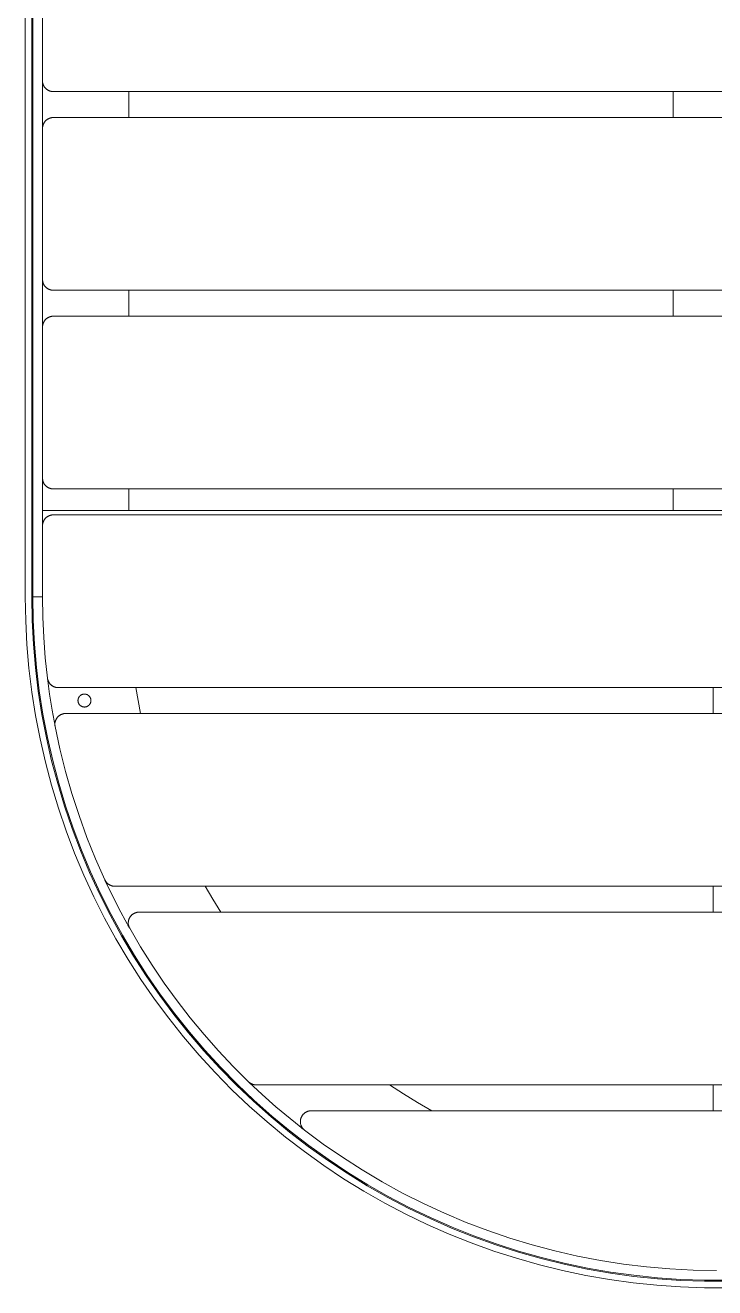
# Model space of a CAD drawing. Header units: inches. Extents: x -4 to 181, y -4 to 117.
# Drawn here: x 82.36 to 94.93, y 11.09 to 34.11 of the extents above; entities that cross this region are included whole.
import ezdxf

# ---------------------------------------------------------------- set-up
doc = ezdxf.new("R2010")
doc.units = ezdxf.units.IN
doc.layers.add('ZANO_R', color=7, linetype='Continuous', lineweight=0)

msp = doc.modelspace()

# ---------------------------------------------------------------- linework, layer by layer
at = {"layer": 'ZANO_R'}
for p, q in [((82.49859, 48.88848), (82.49859, 23.69148)), ((82.36079, 36.28998), (82.36079, 23.69148)), ((82.4789, 23.69148), (82.4789, 36.28998)), ((82.67576, 35.85691), (82.67576, 33.10099)), ((82.67576, 33.10099), (82.67587, 33.09427)), ((82.67576, 33.09662), (82.67576, 32.23921)), ((82.67587, 33.09427), (82.67621, 33.08755)), ((82.67621, 33.08755), (82.67679, 33.08086)), ((82.67679, 33.08086), (82.67759, 33.07418)), ((82.67759, 33.07418), (82.67862, 33.06754)), ((82.67862, 33.06754), (82.67987, 33.06094)), ((82.67987, 33.06094), (82.68135, 33.05438)), ((82.68135, 33.05438), (82.68305, 33.04788)), ((82.68305, 33.04788), (82.68498, 33.04144)), ((82.68498, 33.04144), (82.68712, 33.03507)), ((82.68712, 33.03507), (82.68948, 33.02877)), ((82.68948, 33.02877), (82.69205, 33.02256)), ((82.69205, 33.02256), (82.69484, 33.01644)), ((82.69484, 33.01644), (82.69783, 33.01042)), ((82.69783, 33.01042), (82.70102, 33.00451)), ((82.70102, 33.00451), (82.70441, 32.99871)), ((82.70441, 32.99871), (82.708, 32.99302)), ((82.708, 32.99302), (82.71178, 32.98747)), ((82.71178, 32.98747), (82.71575, 32.98204)), ((82.71575, 32.98204), (82.71991, 32.97676)), ((82.71991, 32.97676), (82.72424, 32.97162)), ((82.72424, 32.97162), (82.72874, 32.96663)), ((82.72874, 32.96663), (82.73341, 32.96179)), ((82.73341, 32.96179), (82.73825, 32.95712)), ((82.73825, 32.95712), (82.74324, 32.95262)), ((82.74324, 32.95262), (82.74838, 32.94829)), ((82.74838, 32.94829), (82.75366, 32.94413)), ((82.75366, 32.94413), (82.75909, 32.94017)), ((82.75909, 32.94017), (82.76464, 32.93638)), ((82.76464, 32.93638), (82.77033, 32.93279)), ((82.77033, 32.93279), (82.77613, 32.9294)), ((82.77613, 32.9294), (82.78204, 32.92621)), ((82.78204, 32.92621), (82.78806, 32.92322)), ((82.78806, 32.92322), (82.79418, 32.92043)), ((82.79418, 32.92043), (82.80039, 32.91786)), ((82.80039, 32.91786), (82.80669, 32.9155)), ((82.80669, 32.9155), (82.81306, 32.91336)), ((82.81306, 32.91336), (82.8195, 32.91144)), ((82.8195, 32.91144), (82.826, 32.90973)), ((82.826, 32.90973), (82.83256, 32.90825)), ((82.83256, 32.90825), (82.83916, 32.907)), ((82.83916, 32.907), (82.8458, 32.90597)), ((82.8458, 32.90597), (82.85248, 32.90517)), ((82.85248, 32.90517), (82.85917, 32.90459)), ((82.85917, 32.90459), (82.86589, 32.90425)), ((82.86589, 32.90425), (82.87261, 32.90414)), ((82.87261, 32.90414), (107.04598, 32.90414)), ((84.25057, 32.43169), (84.25057, 32.90414)), ((94.17189, 32.90414), (94.17189, 32.43169)), ((82.67576, 32.23484), (82.67587, 32.24156)), ((82.67576, 32.23484), (82.67576, 29.47892)), ((82.67587, 32.24156), (82.67621, 32.24827)), ((82.67621, 32.24827), (82.67679, 32.25497)), ((82.67679, 32.25497), (82.67759, 32.26164)), ((82.67759, 32.26164), (82.67862, 32.26829)), ((82.67862, 32.26829), (82.67987, 32.27489)), ((82.67987, 32.27489), (82.68135, 32.28145)), ((82.68135, 32.28145), (82.68305, 32.28795)), ((82.68305, 32.28795), (82.68498, 32.29439)), ((82.68498, 32.29439), (82.68712, 32.30076)), ((82.68712, 32.30076), (82.68948, 32.30706)), ((82.68948, 32.30706), (82.69205, 32.31327)), ((82.69205, 32.31327), (82.69484, 32.31938)), ((82.69484, 32.31938), (82.69783, 32.3254)), ((82.69783, 32.3254), (82.70102, 32.33132)), ((82.70102, 32.33132), (82.70441, 32.33712)), ((82.70441, 32.33712), (82.708, 32.3428)), ((82.708, 32.3428), (82.71178, 32.34836)), ((82.71178, 32.34836), (82.71575, 32.35379)), ((82.71575, 32.35379), (82.71991, 32.35907)), ((82.71991, 32.35907), (82.72424, 32.36421)), ((82.72424, 32.36421), (82.72874, 32.3692)), ((82.72874, 32.3692), (82.73341, 32.37404)), ((82.73341, 32.37404), (82.73825, 32.37871)), ((82.73825, 32.37871), (82.74324, 32.38321)), ((82.74324, 32.38321), (82.74838, 32.38754)), ((82.74838, 32.38754), (82.75366, 32.39169)), ((82.75366, 32.39169), (82.75909, 32.39566)), ((82.75909, 32.39566), (82.76464, 32.39944)), ((82.76464, 32.39944), (82.77033, 32.40303)), ((82.77033, 32.40303), (82.77613, 32.40643)), ((82.77613, 32.40643), (82.78204, 32.40962)), ((82.78204, 32.40962), (82.78806, 32.41261)), ((82.78806, 32.41261), (82.79418, 32.41539)), ((82.79418, 32.41539), (82.80039, 32.41797)), ((82.80039, 32.41797), (82.80669, 32.42033)), ((82.80669, 32.42033), (82.81306, 32.42247)), ((82.81306, 32.42247), (82.8195, 32.42439)), ((82.8195, 32.42439), (82.826, 32.42609)), ((82.826, 32.42609), (82.83256, 32.42757)), ((82.83256, 32.42757), (82.83916, 32.42883)), ((82.83916, 32.42883), (82.8458, 32.42986)), ((82.8458, 32.42986), (82.85248, 32.43066)), ((82.85248, 32.43066), (82.85917, 32.43123)), ((82.85917, 32.43123), (82.86589, 32.43158)), ((82.86589, 32.43158), (82.87261, 32.43169)), ((107.04598, 32.43169), (82.87261, 32.43169)), ((82.67576, 29.47892), (82.67587, 29.4722)), ((82.67576, 29.47455), (82.67576, 28.61714)), ((82.67587, 29.4722), (82.67621, 29.46548)), ((82.67621, 29.46548), (82.67679, 29.45879)), ((82.67679, 29.45879), (82.67759, 29.45211)), ((82.67759, 29.45211), (82.67862, 29.44547)), ((82.67862, 29.44547), (82.67987, 29.43887)), ((82.67987, 29.43887), (82.68135, 29.43231)), ((82.68135, 29.43231), (82.68305, 29.42581)), ((82.68305, 29.42581), (82.68498, 29.41937)), ((82.68498, 29.41937), (82.68712, 29.413)), ((82.68712, 29.413), (82.68948, 29.4067)), ((82.68948, 29.4067), (82.69205, 29.40049)), ((82.69205, 29.40049), (82.69484, 29.39437)), ((82.69484, 29.39437), (82.69783, 29.38835)), ((82.69783, 29.38835), (82.70102, 29.38244)), ((82.70102, 29.38244), (82.70441, 29.37664)), ((82.70441, 29.37664), (82.708, 29.37095)), ((82.708, 29.37095), (82.71178, 29.3654)), ((82.71178, 29.3654), (82.71575, 29.35997)), ((82.71575, 29.35997), (82.71991, 29.35469)), ((82.71991, 29.35469), (82.72424, 29.34955)), ((82.72424, 29.34955), (82.72874, 29.34456)), ((82.72874, 29.34456), (82.73341, 29.33972)), ((82.73341, 29.33972), (82.73825, 29.33505)), ((82.73825, 29.33505), (82.74324, 29.33055)), ((82.74324, 29.33055), (82.74838, 29.32622)), ((82.74838, 29.32622), (82.75366, 29.32207)), ((82.75366, 29.32207), (82.75909, 29.3181)), ((82.75909, 29.3181), (82.76464, 29.31431)), ((82.76464, 29.31431), (82.77033, 29.31072)), ((82.77033, 29.31072), (82.77613, 29.30733)), ((82.77613, 29.30733), (82.78204, 29.30414)), ((82.78204, 29.30414), (82.78806, 29.30115)), ((82.78806, 29.30115), (82.79418, 29.29836)), ((82.79418, 29.29836), (82.80039, 29.29579)), ((82.80039, 29.29579), (82.80669, 29.29343)), ((82.80669, 29.29343), (82.81306, 29.29129)), ((82.81306, 29.29129), (82.8195, 29.28937)), ((82.8195, 29.28937), (82.826, 29.28766)), ((82.826, 29.28766), (82.83256, 29.28618)), ((82.83256, 29.28618), (82.83916, 29.28493)), ((82.83916, 29.28493), (82.8458, 29.2839)), ((82.8458, 29.2839), (82.85248, 29.2831)), ((82.85248, 29.2831), (82.85917, 29.28253)), ((82.85917, 29.28253), (82.86589, 29.28218)), ((82.86589, 29.28218), (82.87261, 29.28207)), ((82.87261, 29.28207), (107.04598, 29.28207)), ((84.25057, 28.80962), (84.25057, 29.28207)), ((94.17189, 29.28207), (94.17189, 28.80962)), ((82.75909, 28.77359), (82.76464, 28.77738)), ((82.76464, 28.77738), (82.77033, 28.78097)), ((82.77033, 28.78097), (82.77613, 28.78436)), ((82.77613, 28.78436), (82.78204, 28.78755)), ((82.78204, 28.78755), (82.78806, 28.79054)), ((82.78806, 28.79054), (82.79418, 28.79333)), ((82.79418, 28.79333), (82.80039, 28.7959)), ((82.80039, 28.7959), (82.80669, 28.79826)), ((82.80669, 28.79826), (82.81306, 28.8004)), ((82.81306, 28.8004), (82.8195, 28.80232)), ((82.8195, 28.80232), (82.826, 28.80403)), ((82.826, 28.80403), (82.83256, 28.80551)), ((82.83256, 28.80551), (82.83916, 28.80676)), ((82.83916, 28.80676), (82.8458, 28.80779)), ((82.8458, 28.80779), (82.85248, 28.80859)), ((82.85248, 28.80859), (82.85917, 28.80916)), ((82.85917, 28.80916), (82.86589, 28.80951)), ((82.86589, 28.80951), (82.87261, 28.80962)), ((107.04598, 28.80962), (82.87261, 28.80962)), ((82.67576, 28.61277), (82.67587, 28.61949)), ((82.67576, 28.61277), (82.67576, 25.85685)), ((82.67587, 28.61949), (82.67621, 28.62621)), ((82.67621, 28.62621), (82.67679, 28.6329)), ((82.67679, 28.6329), (82.67759, 28.63958)), ((82.67759, 28.63958), (82.67862, 28.64622)), ((82.67862, 28.64622), (82.67987, 28.65282)), ((82.67987, 28.65282), (82.68135, 28.65938)), ((82.68135, 28.65938), (82.68305, 28.66588)), ((82.68305, 28.66588), (82.68498, 28.67232)), ((82.68498, 28.67232), (82.68712, 28.67869)), ((82.68712, 28.67869), (82.68948, 28.68499)), ((82.68948, 28.68499), (82.69205, 28.6912)), ((82.69205, 28.6912), (82.69484, 28.69732)), ((82.69484, 28.69732), (82.69783, 28.70334)), ((82.69783, 28.70334), (82.70102, 28.70925)), ((82.70102, 28.70925), (82.70441, 28.71505)), ((82.70441, 28.71505), (82.708, 28.72074)), ((82.708, 28.72074), (82.71178, 28.72629)), ((82.71178, 28.72629), (82.71575, 28.73172)), ((82.71575, 28.73172), (82.71991, 28.737)), ((82.71991, 28.737), (82.72424, 28.74214)), ((82.72424, 28.74214), (82.72874, 28.74713)), ((82.72874, 28.74713), (82.73341, 28.75197)), ((82.73341, 28.75197), (82.73825, 28.75664)), ((82.73825, 28.75664), (82.74324, 28.76114)), ((82.74324, 28.76114), (82.74838, 28.76547)), ((82.74838, 28.76547), (82.75366, 28.76962)), ((82.75366, 28.76962), (82.75909, 28.77359)), ((82.4789, 26.93969), (82.49859, 26.93969)), ((82.49859, 26.82158), (82.4789, 26.82158)), ((82.67576, 25.85685), (82.67587, 25.85013)), ((82.67576, 25.85248), (82.67576, 25.26629)), ((82.67587, 25.85013), (82.67621, 25.84342)), ((82.67621, 25.84342), (82.67679, 25.83672)), ((82.67679, 25.83672), (82.67759, 25.83004)), ((82.67759, 25.83004), (82.67862, 25.8234)), ((82.67862, 25.8234), (82.67987, 25.8168)), ((82.67987, 25.8168), (82.68135, 25.81024)), ((82.68135, 25.81024), (82.68305, 25.80374)), ((82.68305, 25.80374), (82.68498, 25.7973)), ((82.68498, 25.7973), (82.68712, 25.79093)), ((82.68712, 25.79093), (82.68948, 25.78463)), ((82.68948, 25.78463), (82.69205, 25.77842)), ((82.69205, 25.77842), (82.69484, 25.77231)), ((82.69484, 25.77231), (82.69783, 25.76629)), ((82.69783, 25.76629), (82.70102, 25.76037)), ((82.70102, 25.76037), (82.70441, 25.75457)), ((82.70441, 25.75457), (82.708, 25.74889)), ((82.708, 25.74889), (82.71178, 25.74333)), ((82.71178, 25.74333), (82.71575, 25.7379)), ((82.71575, 25.7379), (82.71991, 25.73262)), ((82.71991, 25.73262), (82.72424, 25.72748)), ((82.72424, 25.72748), (82.72874, 25.72249)), ((82.72874, 25.72249), (82.73341, 25.71765)), ((82.73341, 25.71765), (82.73825, 25.71298)), ((82.73825, 25.71298), (82.74324, 25.70848)), ((82.74324, 25.70848), (82.74838, 25.70415)), ((82.74838, 25.70415), (82.75366, 25.7)), ((82.75366, 25.7), (82.75909, 25.69603)), ((82.75909, 25.69603), (82.76464, 25.69225)), ((82.76464, 25.69225), (82.77033, 25.68866)), ((82.77033, 25.68866), (82.77613, 25.68526)), ((82.77613, 25.68526), (82.78204, 25.68207)), ((82.78204, 25.68207), (82.78806, 25.67908)), ((82.78806, 25.67908), (82.79418, 25.6763)), ((82.79418, 25.6763), (82.80039, 25.67372)), ((82.80039, 25.67372), (82.80669, 25.67136)), ((82.80669, 25.67136), (82.81306, 25.66922)), ((82.81306, 25.66922), (82.8195, 25.6673)), ((82.8195, 25.6673), (82.826, 25.6656)), ((82.826, 25.6656), (82.83256, 25.66412)), ((82.83256, 25.66412), (82.83916, 25.66286)), ((82.83916, 25.66286), (82.8458, 25.66183)), ((82.8458, 25.66183), (82.85248, 25.66103)), ((82.85248, 25.66103), (82.85917, 25.66046)), ((82.85917, 25.66046), (82.86589, 25.66011)), ((82.86589, 25.66011), (82.87261, 25.66)), ((82.87261, 25.66), (107.04598, 25.66)), ((84.25057, 25.26629), (84.25057, 25.66)), ((94.17189, 25.66), (94.17189, 25.26629)), ((82.67576, 25.26629), (82.67576, 24.99507)), ((94.17189, 25.26629), (82.67576, 25.26629)), ((82.70102, 25.08718), (82.70441, 25.09298)), ((82.70441, 25.09298), (82.708, 25.09867)), ((82.708, 25.09867), (82.71178, 25.10422)), ((82.71178, 25.10422), (82.71575, 25.10965)), ((82.71575, 25.10965), (82.71991, 25.11493)), ((82.71991, 25.11493), (82.72424, 25.12007)), ((82.72424, 25.12007), (82.72874, 25.12506)), ((82.72874, 25.12506), (82.73341, 25.1299)), ((82.73341, 25.1299), (82.73825, 25.13457)), ((82.73825, 25.13457), (82.74324, 25.13907)), ((82.74324, 25.13907), (82.74838, 25.1434)), ((82.74838, 25.1434), (82.75366, 25.14756)), ((82.75366, 25.14756), (82.75909, 25.15152)), ((82.75909, 25.15152), (82.76464, 25.15531)), ((82.76464, 25.15531), (82.77033, 25.1589)), ((82.77033, 25.1589), (82.77613, 25.16229)), ((82.77613, 25.16229), (82.78204, 25.16548)), ((82.78204, 25.16548), (82.78806, 25.16847)), ((82.78806, 25.16847), (82.79418, 25.17126)), ((82.79418, 25.17126), (82.80039, 25.17383)), ((82.80039, 25.17383), (82.80669, 25.17619)), ((82.80669, 25.17619), (82.81306, 25.17833)), ((82.81306, 25.17833), (82.8195, 25.18025)), ((82.8195, 25.18025), (82.826, 25.18196)), ((82.826, 25.18196), (82.83256, 25.18344)), ((82.83256, 25.18344), (82.83916, 25.18469)), ((82.83916, 25.18469), (82.8458, 25.18572)), ((82.8458, 25.18572), (82.85248, 25.18652)), ((82.85248, 25.18652), (82.85917, 25.1871)), ((82.85917, 25.1871), (82.86589, 25.18744)), ((82.86589, 25.18744), (82.87261, 25.18755)), ((107.04598, 25.18755), (82.87261, 25.18755)), ((94.17189, 25.26629), (95.7467, 25.26629)), ((82.67576, 24.9907), (82.67587, 24.99742)), ((82.67576, 24.9907), (82.67576, 23.69148)), ((82.67587, 24.99742), (82.67621, 25.00414)), ((82.67621, 25.00414), (82.67679, 25.01083)), ((82.67679, 25.01083), (82.67759, 25.01751)), ((82.67759, 25.01751), (82.67862, 25.02415)), ((82.67862, 25.02415), (82.67987, 25.03075)), ((82.67987, 25.03075), (82.68135, 25.03731)), ((82.68135, 25.03731), (82.68305, 25.04381)), ((82.68305, 25.04381), (82.68498, 25.05025)), ((82.68498, 25.05025), (82.68712, 25.05662)), ((82.68712, 25.05662), (82.68948, 25.06292)), ((82.68948, 25.06292), (82.69205, 25.06913)), ((82.69205, 25.06913), (82.69484, 25.07525)), ((82.69484, 25.07525), (82.69783, 25.08127)), ((82.69783, 25.08127), (82.70102, 25.08718)), ((82.36079, 23.69148), (82.3683, 23.25663)), ((82.48634, 23.26071), (82.4789, 23.69148)), ((82.49859, 23.69148), (82.67576, 23.69148)), ((82.50601, 23.26139), (82.49859, 23.69148)), ((82.68136, 23.32053), (82.67576, 23.69148)), ((82.3683, 23.25663), (82.39081, 22.8223)), ((82.50864, 22.83045), (82.48634, 23.26071)), ((82.52828, 22.8318), (82.50601, 23.26139)), ((82.69816, 22.94992), (82.68136, 23.32053)), ((82.39081, 22.8223), (82.4283, 22.389)), ((82.54578, 22.40121), (82.50864, 22.83045)), ((82.56536, 22.40325), (82.52828, 22.8318)), ((82.72615, 22.57998), (82.69816, 22.94992)), ((82.76529, 22.21106), (82.72615, 22.57998)), ((82.4283, 22.389), (82.48072, 21.95725)), ((82.59771, 21.97351), (82.54578, 22.40121)), ((82.61721, 21.97622), (82.56536, 22.40325)), ((82.76623, 22.20433), (82.76529, 22.21106)), ((82.80481, 21.91558), (82.76579, 22.20699)), ((82.7674, 22.19763), (82.76623, 22.20433)), ((82.76879, 22.19098), (82.7674, 22.19763)), ((82.77042, 22.18438), (82.76879, 22.19098)), ((82.77227, 22.17784), (82.77042, 22.18438)), ((82.77435, 22.17137), (82.77227, 22.17784)), ((82.77665, 22.16498), (82.77435, 22.17137)), ((82.77917, 22.15867), (82.77665, 22.16498)), ((82.7819, 22.15245), (82.77917, 22.15867)), ((82.78485, 22.14632), (82.7819, 22.15245)), ((82.78801, 22.14031), (82.78485, 22.14632)), ((82.79137, 22.1344), (82.78801, 22.14031)), ((82.79494, 22.12862), (82.79137, 22.1344)), ((82.7987, 22.12296), (82.79494, 22.12862)), ((82.80266, 22.11743), (82.7987, 22.12296)), ((82.8068, 22.11205), (82.80266, 22.11743)), ((82.81113, 22.10681), (82.8068, 22.11205)), ((82.81564, 22.10172), (82.81113, 22.10681)), ((82.82032, 22.09679), (82.81564, 22.10172)), ((82.48072, 21.95725), (82.54802, 21.52758)), ((82.66437, 21.54786), (82.59771, 21.97351)), ((82.68377, 21.55124), (82.61721, 21.97622)), ((82.85079, 21.62519), (82.80481, 21.91558)), ((82.82516, 22.09203), (82.82032, 22.09679)), ((82.83017, 22.08744), (82.82516, 22.09203)), ((82.83534, 22.08302), (82.83017, 22.08744)), ((82.84065, 22.07878), (82.83534, 22.08302)), ((82.8461, 22.07473), (82.84065, 22.07878)), ((82.8517, 22.07087), (82.8461, 22.07473)), ((82.85742, 22.0672), (82.8517, 22.07087)), ((82.86327, 22.06374), (82.85742, 22.0672)), ((82.86923, 22.06048), (82.86327, 22.06374)), ((82.8753, 22.05742), (82.86923, 22.06048)), ((82.88147, 22.05458), (82.8753, 22.05742)), ((82.88774, 22.05195), (82.88147, 22.05458)), ((82.89409, 22.04954), (82.88774, 22.05195)), ((82.90053, 22.04736), (82.89409, 22.04954)), ((82.90703, 22.04539), (82.90053, 22.04736)), ((82.9136, 22.04365), (82.90703, 22.04539)), ((82.92022, 22.04214), (82.9136, 22.04365)), ((82.9269, 22.04085), (82.92022, 22.04214)), ((82.93361, 22.0398), (82.9269, 22.04085)), ((82.94036, 22.03898), (82.93361, 22.0398)), ((82.94713, 22.0384), (82.94036, 22.03898)), ((82.95391, 22.03805), (82.94713, 22.0384)), ((82.96071, 22.03793), (82.95391, 22.03805)), ((82.96071, 22.03793), (106.95788, 22.03793)), ((83.34163, 21.86711), (83.34395, 21.87047)), ((83.34395, 21.87047), (83.34638, 21.87374)), ((83.34638, 21.87374), (83.34892, 21.87693)), ((83.34892, 21.87693), (83.35157, 21.88003)), ((83.35157, 21.88003), (83.35433, 21.88303)), ((83.35433, 21.88303), (83.35718, 21.88594)), ((83.35718, 21.88594), (83.36014, 21.88875)), ((83.36014, 21.88875), (83.36319, 21.89145)), ((83.36319, 21.89145), (83.36634, 21.89405)), ((83.36634, 21.89405), (83.36957, 21.89654)), ((83.36957, 21.89654), (83.37288, 21.89891)), ((83.37288, 21.89891), (83.37628, 21.90117)), ((83.37628, 21.90117), (83.37975, 21.90331)), ((83.37975, 21.90331), (83.38329, 21.90533)), ((83.38329, 21.90533), (83.3869, 21.90722)), ((83.3869, 21.90722), (83.39058, 21.90899)), ((83.39058, 21.90899), (83.39431, 21.91063)), ((83.39431, 21.91063), (83.39809, 21.91214)), ((83.39809, 21.91214), (83.40193, 21.91352)), ((83.40193, 21.91352), (83.40581, 21.91477)), ((83.40581, 21.91477), (83.40974, 21.91588)), ((83.40974, 21.91588), (83.4137, 21.91686)), ((83.4137, 21.91686), (83.41769, 21.9177)), ((83.41769, 21.9177), (83.4217, 21.9184)), ((83.4217, 21.9184), (83.42574, 21.91896)), ((83.42574, 21.91896), (83.4298, 21.91938)), ((83.4298, 21.91938), (83.43386, 21.91966)), ((83.43386, 21.91966), (83.43794, 21.9198)), ((83.43794, 21.9198), (83.44202, 21.9198)), ((83.44202, 21.9198), (83.44609, 21.91966)), ((83.44609, 21.91966), (83.45016, 21.91938)), ((83.45016, 21.91938), (83.45421, 21.91896)), ((83.45421, 21.91896), (83.45825, 21.9184)), ((83.45825, 21.9184), (83.46227, 21.9177)), ((83.46227, 21.9177), (83.46626, 21.91686)), ((83.46626, 21.91686), (83.47022, 21.91588)), ((83.47022, 21.91588), (83.47414, 21.91477)), ((83.47414, 21.91477), (83.47802, 21.91352)), ((83.47802, 21.91352), (83.48186, 21.91214)), ((83.48186, 21.91214), (83.48565, 21.91063)), ((83.48565, 21.91063), (83.48938, 21.90899)), ((83.48938, 21.90899), (83.49305, 21.90722)), ((83.49305, 21.90722), (83.49666, 21.90533)), ((83.49666, 21.90533), (83.50021, 21.90331)), ((83.50021, 21.90331), (83.50368, 21.90117)), ((83.50368, 21.90117), (83.50707, 21.89891)), ((83.50707, 21.89891), (83.51039, 21.89654)), ((83.51039, 21.89654), (83.51362, 21.89405)), ((83.51362, 21.89405), (83.51676, 21.89145)), ((83.51676, 21.89145), (83.51981, 21.88875)), ((83.51981, 21.88875), (83.52277, 21.88594)), ((83.52277, 21.88594), (83.52563, 21.88303)), ((83.52563, 21.88303), (83.52838, 21.88003)), ((83.52838, 21.88003), (83.53104, 21.87693)), ((83.53104, 21.87693), (83.53358, 21.87374)), ((83.53358, 21.87374), (83.53601, 21.87047)), ((83.53601, 21.87047), (83.53832, 21.86711)), ((84.41872, 21.80123), (84.379, 22.03793)), ((94.90024, 21.56549), (94.90024, 22.03793)), ((83.32187, 21.80171), (83.32194, 21.80578)), ((83.32194, 21.79763), (83.32187, 21.80171)), ((83.32194, 21.80578), (83.32215, 21.80986)), ((83.32215, 21.79356), (83.32194, 21.79763)), ((83.32215, 21.80986), (83.3225, 21.81392)), ((83.3225, 21.7895), (83.32215, 21.79356)), ((83.3225, 21.81392), (83.32299, 21.81797)), ((83.32299, 21.78545), (83.3225, 21.7895)), ((83.32299, 21.81797), (83.32362, 21.82199)), ((83.32362, 21.78142), (83.32299, 21.78545)), ((83.32362, 21.82199), (83.32439, 21.826)), ((83.32439, 21.77742), (83.32362, 21.78142)), ((83.32439, 21.826), (83.3253, 21.82997)), ((83.3253, 21.77344), (83.32439, 21.77742)), ((83.3253, 21.82997), (83.32634, 21.83391)), ((83.32634, 21.7695), (83.3253, 21.77344)), ((83.32634, 21.83391), (83.32752, 21.83782)), ((83.32752, 21.7656), (83.32634, 21.7695)), ((83.32752, 21.83782), (83.32884, 21.84168)), ((83.32884, 21.76174), (83.32752, 21.7656)), ((83.32884, 21.84168), (83.33028, 21.84549)), ((83.33028, 21.75792), (83.32884, 21.76174)), ((83.33028, 21.84549), (83.33186, 21.84925)), ((83.33186, 21.75416), (83.33028, 21.75792)), ((83.33186, 21.84925), (83.33356, 21.85295)), ((83.33356, 21.75046), (83.33186, 21.75416)), ((83.33356, 21.85295), (83.3354, 21.8566)), ((83.3354, 21.74682), (83.33356, 21.75046)), ((83.3354, 21.8566), (83.33735, 21.86017)), ((83.33735, 21.74324), (83.3354, 21.74682)), ((83.33735, 21.86017), (83.33943, 21.86368)), ((83.33943, 21.73973), (83.33735, 21.74324)), ((83.33943, 21.86368), (83.34163, 21.86711)), ((83.34163, 21.7363), (83.33943, 21.73973)), ((83.34395, 21.73294), (83.34163, 21.7363)), ((83.34638, 21.72967), (83.34395, 21.73294)), ((83.34892, 21.72648), (83.34638, 21.72967)), ((83.35157, 21.72339), (83.34892, 21.72648)), ((83.35433, 21.72038), (83.35157, 21.72339)), ((83.35718, 21.71747), (83.35433, 21.72038)), ((83.36014, 21.71467), (83.35718, 21.71747)), ((83.36319, 21.71196), (83.36014, 21.71467)), ((83.36634, 21.70936), (83.36319, 21.71196)), ((83.36957, 21.70688), (83.36634, 21.70936)), ((83.37288, 21.7045), (83.36957, 21.70688)), ((83.37628, 21.70225), (83.37288, 21.7045)), ((83.37975, 21.70011), (83.37628, 21.70225)), ((83.38329, 21.69809), (83.37975, 21.70011)), ((83.3869, 21.69619), (83.38329, 21.69809)), ((83.39058, 21.69442), (83.3869, 21.69619)), ((83.39431, 21.69278), (83.39058, 21.69442)), ((83.39809, 21.69127), (83.39431, 21.69278)), ((83.40193, 21.68989), (83.39809, 21.69127)), ((83.40581, 21.68865), (83.40193, 21.68989)), ((83.40974, 21.68753), (83.40581, 21.68865)), ((83.4137, 21.68656), (83.40974, 21.68753)), ((83.41769, 21.68572), (83.4137, 21.68656)), ((83.4217, 21.68502), (83.41769, 21.68572)), ((83.42574, 21.68446), (83.4217, 21.68502)), ((83.4298, 21.68404), (83.42574, 21.68446)), ((83.43386, 21.68375), (83.4298, 21.68404)), ((83.43794, 21.68361), (83.43386, 21.68375)), ((83.44202, 21.68361), (83.43794, 21.68361)), ((83.44609, 21.68375), (83.44202, 21.68361)), ((83.45016, 21.68404), (83.44609, 21.68375)), ((83.45421, 21.68446), (83.45016, 21.68404)), ((83.45825, 21.68502), (83.45421, 21.68446)), ((83.46227, 21.68572), (83.45825, 21.68502)), ((83.46626, 21.68656), (83.46227, 21.68572)), ((83.47022, 21.68753), (83.46626, 21.68656)), ((83.47414, 21.68865), (83.47022, 21.68753)), ((83.47802, 21.68989), (83.47414, 21.68865)), ((83.48186, 21.69127), (83.47802, 21.68989)), ((83.48565, 21.69278), (83.48186, 21.69127)), ((83.48938, 21.69442), (83.48565, 21.69278)), ((83.49305, 21.69619), (83.48938, 21.69442)), ((83.49666, 21.69809), (83.49305, 21.69619)), ((83.50021, 21.70011), (83.49666, 21.69809)), ((83.50368, 21.70225), (83.50021, 21.70011)), ((83.50707, 21.7045), (83.50368, 21.70225)), ((83.51039, 21.70688), (83.50707, 21.7045)), ((83.51362, 21.70936), (83.51039, 21.70688)), ((83.51676, 21.71196), (83.51362, 21.70936)), ((83.51981, 21.71467), (83.51676, 21.71196)), ((83.52277, 21.71747), (83.51981, 21.71467)), ((83.52563, 21.72038), (83.52277, 21.71747)), ((83.52838, 21.72339), (83.52563, 21.72038)), ((83.53104, 21.72648), (83.52838, 21.72339)), ((83.53358, 21.72967), (83.53104, 21.72648)), ((83.53601, 21.73294), (83.53358, 21.72967)), ((83.53832, 21.7363), (83.53601, 21.73294)), ((83.53832, 21.86711), (83.54052, 21.86368)), ((83.54052, 21.73973), (83.53832, 21.7363)), ((83.54052, 21.86368), (83.5426, 21.86017)), ((83.5426, 21.74324), (83.54052, 21.73973)), ((83.5426, 21.86017), (83.54456, 21.8566)), ((83.54456, 21.74682), (83.5426, 21.74324)), ((83.54456, 21.8566), (83.54639, 21.85295)), ((83.54639, 21.75046), (83.54456, 21.74682)), ((83.54639, 21.85295), (83.5481, 21.84925)), ((83.5481, 21.75416), (83.54639, 21.75046)), ((83.5481, 21.84925), (83.54967, 21.84549)), ((83.54967, 21.75792), (83.5481, 21.75416)), ((83.54967, 21.84549), (83.55112, 21.84168)), ((83.55112, 21.76174), (83.54967, 21.75792)), ((83.55112, 21.84168), (83.55243, 21.83782)), ((83.55243, 21.7656), (83.55112, 21.76174)), ((83.55243, 21.83782), (83.55361, 21.83391)), ((83.55361, 21.7695), (83.55243, 21.7656)), ((83.55361, 21.83391), (83.55466, 21.82997)), ((83.55466, 21.77344), (83.55361, 21.7695)), ((83.55466, 21.82997), (83.55556, 21.826)), ((83.55556, 21.77742), (83.55466, 21.77344)), ((83.55556, 21.826), (83.55633, 21.82199)), ((83.55633, 21.78142), (83.55556, 21.77742)), ((83.55633, 21.82199), (83.55696, 21.81797)), ((83.55696, 21.78545), (83.55633, 21.78142)), ((83.55696, 21.81797), (83.55746, 21.81392)), ((83.55746, 21.7895), (83.55696, 21.78545)), ((83.55746, 21.81392), (83.55781, 21.80986)), ((83.55781, 21.79356), (83.55746, 21.7895)), ((83.55781, 21.80986), (83.55802, 21.80578)), ((83.55802, 21.79763), (83.55781, 21.79356)), ((83.55802, 21.80578), (83.55809, 21.80171)), ((83.55809, 21.80171), (83.55802, 21.79763)), ((84.46373, 21.56549), (84.41872, 21.80123)), ((82.54802, 21.52758), (82.6301, 21.10048)), ((82.74569, 21.12477), (82.66437, 21.54786)), ((82.76495, 21.12882), (82.68377, 21.55124)), ((82.90372, 21.33599), (82.85079, 21.62519)), ((82.90588, 21.41192), (82.9045, 21.40526)), ((82.90749, 21.41854), (82.90588, 21.41192)), ((82.90933, 21.42509), (82.90749, 21.41854)), ((82.9114, 21.43158), (82.90933, 21.42509)), ((82.91369, 21.438), (82.9114, 21.43158)), ((82.91619, 21.44432), (82.91369, 21.438)), ((82.91892, 21.45056), (82.91619, 21.44432)), ((82.92186, 21.45671), (82.91892, 21.45056)), ((82.92501, 21.46274), (82.92186, 21.45671)), ((82.92837, 21.46867), (82.92501, 21.46274)), ((82.93193, 21.47447), (82.92837, 21.46867)), ((82.93569, 21.48015), (82.93193, 21.47447)), ((82.93964, 21.48569), (82.93569, 21.48015)), ((82.94379, 21.49109), (82.93964, 21.48569)), ((82.94812, 21.49635), (82.94379, 21.49109)), ((82.95262, 21.50145), (82.94812, 21.49635)), ((82.9573, 21.5064), (82.95262, 21.50145)), ((82.96215, 21.51118), (82.9573, 21.5064)), ((82.96716, 21.51579), (82.96215, 21.51118)), ((82.97233, 21.52022), (82.96716, 21.51579)), ((82.97765, 21.52448), (82.97233, 21.52022)), ((82.98311, 21.52854), (82.97765, 21.52448)), ((82.98871, 21.53242), (82.98311, 21.52854)), ((82.99444, 21.5361), (82.98871, 21.53242)), ((83.00029, 21.53958), (82.99444, 21.5361)), ((83.00626, 21.54285), (83.00029, 21.53958)), ((83.01234, 21.54591), (83.00626, 21.54285)), ((83.01853, 21.54877), (83.01234, 21.54591)), ((83.0248, 21.55141), (83.01853, 21.54877)), ((83.03117, 21.55382), (83.0248, 21.55141)), ((83.03761, 21.55602), (83.03117, 21.55382)), ((83.04413, 21.558), (83.03761, 21.55602)), ((83.05071, 21.55974), (83.04413, 21.558)), ((83.05735, 21.56126), (83.05071, 21.55974)), ((83.06403, 21.56255), (83.05735, 21.56126)), ((83.07076, 21.5636), (83.06403, 21.56255)), ((83.07752, 21.56443), (83.07076, 21.5636)), ((83.0843, 21.56501), (83.07752, 21.56443)), ((83.0911, 21.56537), (83.0843, 21.56501)), ((83.09791, 21.56549), (83.0911, 21.56537)), ((106.82067, 21.56549), (83.09791, 21.56549)), ((82.90129, 21.37823), (82.90108, 21.37142)), ((82.90108, 21.37142), (82.9011, 21.36461)), ((82.9011, 21.36461), (82.90136, 21.35781)), ((82.90174, 21.38502), (82.90129, 21.37823)), ((82.90136, 21.35781), (82.90185, 21.35102)), ((82.90243, 21.3918), (82.90174, 21.38502)), ((82.90185, 21.35102), (82.90258, 21.34425)), ((82.90335, 21.39854), (82.90243, 21.3918)), ((82.90258, 21.34425), (82.90354, 21.33751)), ((82.9045, 21.40526), (82.90335, 21.39854)), ((82.90354, 21.33751), (82.90473, 21.3308)), ((82.99285, 20.9185), (82.90473, 21.3308)), ((82.6301, 21.10048), (82.72688, 20.67646)), ((82.84156, 20.70473), (82.74569, 21.12477)), ((82.86067, 20.70944), (82.76495, 21.12882)), ((83.09506, 20.50947), (82.99285, 20.9185)), ((82.72688, 20.67646), (82.83824, 20.25604)), ((82.95187, 20.28825), (82.84156, 20.70473)), ((82.97081, 20.29362), (82.86067, 20.70944)), ((83.21125, 20.10418), (83.09506, 20.50947)), ((83.07649, 19.87583), (82.95187, 20.28825)), ((83.09524, 19.88185), (82.97081, 20.29362)), ((82.83824, 20.25604), (82.96404, 19.83972)), ((83.34128, 19.70312), (83.21125, 20.10418)), ((82.96404, 19.83972), (83.10413, 19.42799)), ((83.21528, 19.46796), (83.07649, 19.87583)), ((83.2338, 19.47462), (83.09524, 19.88185)), ((83.485, 19.30676), (83.34128, 19.70312)), ((83.10413, 19.42799), (83.25836, 19.02133)), ((83.36805, 19.06511), (83.21528, 19.46796)), ((83.38634, 19.07241), (83.2338, 19.47462)), ((83.64223, 18.91556), (83.485, 19.30676)), ((83.25836, 19.02133), (83.42652, 18.62024)), ((83.53464, 18.66779), (83.36805, 19.06511)), ((83.55266, 18.67571), (83.38634, 19.07241)), ((83.8128, 18.53), (83.64223, 18.91556)), ((83.71485, 18.27644), (83.53464, 18.66779)), ((83.73259, 18.28499), (83.55266, 18.67571)), ((83.42652, 18.62024), (83.60844, 18.2252)), ((83.8128, 18.53), (83.81575, 18.52389)), ((83.95595, 18.23146), (83.81428, 18.52679)), ((83.8157, 18.524), (83.81431, 18.5268)), ((83.81575, 18.52389), (83.81892, 18.51789)), ((83.81892, 18.51789), (83.82229, 18.512)), ((83.82229, 18.512), (83.82586, 18.50624)), ((83.82586, 18.50624), (83.82962, 18.5006)), ((83.82962, 18.5006), (83.83358, 18.49509)), ((83.83358, 18.49509), (83.83773, 18.48972)), ((83.83773, 18.48972), (83.84206, 18.4845)), ((83.84206, 18.4845), (83.84656, 18.47943)), ((83.84656, 18.47943), (83.85124, 18.47452)), ((83.85124, 18.47452), (83.85608, 18.46977)), ((83.85608, 18.46977), (83.86109, 18.46519)), ((83.86109, 18.46519), (83.86625, 18.46079)), ((83.86625, 18.46079), (83.87156, 18.45657)), ((83.87156, 18.45657), (83.87701, 18.45253)), ((83.87701, 18.45253), (83.8826, 18.44868)), ((83.8826, 18.44868), (83.88831, 18.44503)), ((83.88831, 18.44503), (83.89415, 18.44158)), ((83.89415, 18.44158), (83.9001, 18.43833)), ((83.9001, 18.43833), (83.90617, 18.43528)), ((83.90617, 18.43528), (83.91233, 18.43245)), ((83.91233, 18.43245), (83.91859, 18.42983)), ((83.91859, 18.42983), (83.92493, 18.42743)), ((83.92493, 18.42743), (83.93135, 18.42525)), ((83.93135, 18.42525), (83.93785, 18.42329)), ((83.93785, 18.42329), (83.9444, 18.42156)), ((83.9444, 18.42156), (83.95102, 18.42005)), ((83.95102, 18.42005), (83.95768, 18.41878)), ((83.95768, 18.41878), (83.96438, 18.41773)), ((83.96438, 18.41773), (83.97111, 18.41691)), ((83.97111, 18.41691), (83.97787, 18.41633)), ((83.97787, 18.41633), (83.98465, 18.41598)), ((83.98465, 18.41598), (83.99143, 18.41586)), ((83.99143, 18.41586), (105.92716, 18.41586)), ((85.77908, 18.17781), (85.64025, 18.41586)), ((94.90024, 17.94342), (94.90024, 18.41586)), ((83.60844, 18.2252), (83.80387, 17.83667)), ((83.90846, 17.89156), (83.71485, 18.27644)), ((83.92589, 17.9007), (83.73259, 18.28499)), ((84.10545, 17.94002), (83.95595, 18.23146)), ((85.924, 17.94342), (85.77908, 18.17781)), ((83.80387, 17.83667), (84.01261, 17.45511)), ((84.11523, 17.51358), (83.90846, 17.89156)), ((84.13234, 17.52332), (83.92589, 17.9007)), ((84.26266, 17.65266), (84.10545, 17.94002)), ((84.23886, 17.74795), (84.23902, 17.75479)), ((84.23893, 17.74111), (84.23886, 17.74795)), ((84.23924, 17.73428), (84.23893, 17.74111)), ((84.23902, 17.75479), (84.23943, 17.76162)), ((84.23978, 17.72746), (84.23924, 17.73428)), ((84.23943, 17.76162), (84.24007, 17.76843)), ((84.24056, 17.72066), (84.23978, 17.72746)), ((84.24007, 17.76843), (84.24095, 17.77521)), ((84.24095, 17.77521), (84.24206, 17.78196)), ((84.24206, 17.78196), (84.24341, 17.78867)), ((84.24341, 17.78867), (84.24499, 17.79532)), ((84.24499, 17.79532), (84.24679, 17.80192)), ((84.24679, 17.80192), (84.24883, 17.80845)), ((84.24883, 17.80845), (84.25109, 17.8149)), ((84.25109, 17.8149), (84.25358, 17.82128)), ((84.25358, 17.82128), (84.25629, 17.82756)), ((84.25629, 17.82756), (84.25921, 17.83374)), ((84.25921, 17.83374), (84.26234, 17.83982)), ((84.26234, 17.83982), (84.26569, 17.84579)), ((84.26569, 17.84579), (84.26924, 17.85164)), ((84.26924, 17.85164), (84.27299, 17.85736)), ((84.27299, 17.85736), (84.27694, 17.86294)), ((84.27694, 17.86294), (84.28108, 17.86839)), ((84.28108, 17.86839), (84.2854, 17.87369)), ((84.2854, 17.87369), (84.28991, 17.87883)), ((84.28991, 17.87883), (84.29459, 17.88382)), ((84.29459, 17.88382), (84.29945, 17.88864)), ((84.29945, 17.88864), (84.30446, 17.89329)), ((84.30446, 17.89329), (84.30964, 17.89776)), ((84.30964, 17.89776), (84.31497, 17.90205)), ((84.31497, 17.90205), (84.32045, 17.90615)), ((84.32045, 17.90615), (84.32606, 17.91005)), ((84.32606, 17.91005), (84.33181, 17.91377)), ((84.33181, 17.91377), (84.33768, 17.91727)), ((84.33768, 17.91727), (84.34367, 17.92058)), ((84.34367, 17.92058), (84.34977, 17.92367)), ((84.34977, 17.92367), (84.35597, 17.92655)), ((84.35597, 17.92655), (84.36228, 17.92921)), ((84.36228, 17.92921), (84.36867, 17.93165)), ((84.36867, 17.93165), (84.37514, 17.93387)), ((84.37514, 17.93387), (84.38168, 17.93586)), ((84.38168, 17.93586), (84.38829, 17.93762)), ((84.38829, 17.93762), (84.39496, 17.93915)), ((84.39496, 17.93915), (84.40167, 17.94045)), ((84.40167, 17.94045), (84.40843, 17.94152)), ((84.40843, 17.94152), (84.41522, 17.94235)), ((84.41522, 17.94235), (84.42203, 17.94294)), ((84.42203, 17.94294), (84.42886, 17.9433)), ((84.42886, 17.9433), (84.4357, 17.94342)), ((105.48288, 17.94342), (84.4357, 17.94342)), ((84.33493, 17.14297), (84.11523, 17.51358)), ((84.35169, 17.1533), (84.13234, 17.52332)), ((84.26128, 17.6551), (84.23216, 17.70701)), ((84.24158, 17.7139), (84.24056, 17.72066)), ((84.24283, 17.70717), (84.24158, 17.7139)), ((84.24432, 17.7005), (84.24283, 17.70717)), ((84.24603, 17.69387), (84.24432, 17.7005)), ((84.24798, 17.68732), (84.24603, 17.69387)), ((84.25015, 17.68083), (84.24798, 17.68732)), ((84.25255, 17.67442), (84.25015, 17.68083)), ((84.25516, 17.6681), (84.25255, 17.67442)), ((84.258, 17.66188), (84.25516, 17.6681)), ((84.26105, 17.65576), (84.258, 17.66188)), ((84.26431, 17.64974), (84.26105, 17.65576)), ((84.26269, 17.65267), (84.26137, 17.65514)), ((84.26431, 17.64974), (84.26269, 17.65267)), ((84.46408, 17.30903), (84.26431, 17.64974)), ((84.01261, 17.45511), (84.23439, 17.08099)), ((84.67469, 16.97491), (84.46408, 17.30903)), ((84.23439, 17.08099), (84.46894, 16.71475)), ((84.56729, 16.78016), (84.33493, 17.14297)), ((84.58368, 16.79106), (84.35169, 17.1533)), ((84.89594, 16.64774), (84.67469, 16.97491)), ((84.46894, 16.71475), (84.71601, 16.35682)), ((84.81204, 16.42558), (84.56729, 16.78016)), ((84.82804, 16.43704), (84.58368, 16.79106)), ((85.12759, 16.32785), (84.89594, 16.64774)), ((84.71601, 16.35682), (84.97527, 16.00763)), ((85.06887, 16.07967), (84.81204, 16.42558)), ((85.08447, 16.09167), (84.82804, 16.43704)), ((85.36941, 16.01558), (85.12759, 16.32785)), ((84.97527, 16.00763), (85.24644, 15.6676)), ((85.3375, 15.74282), (85.06887, 16.07967)), ((85.35267, 15.75536), (85.08447, 16.09167)), ((85.62114, 15.71124), (85.36941, 16.01558)), ((85.24644, 15.6676), (85.52918, 15.33713)), ((85.61759, 15.41545), (85.3375, 15.74282)), ((85.63232, 15.42851), (85.35267, 15.75536)), ((85.88253, 15.41515), (85.62114, 15.71124)), ((85.92309, 15.1115), (85.63232, 15.42851)), ((85.52918, 15.33713), (85.82316, 15.01662)), ((85.90881, 15.09795), (85.61759, 15.41545)), ((86.1533, 15.12762), (85.88253, 15.41515)), ((85.82316, 15.01662), (86.12803, 14.70644)), ((86.21082, 14.79068), (85.90881, 15.09795)), ((86.22462, 14.80472), (85.92309, 15.1115)), ((86.43318, 14.84894), (86.1533, 15.12762)), ((86.52325, 14.49402), (86.21082, 14.79068)), ((86.53656, 14.50853), (86.22462, 14.80472)), ((86.4382, 14.84426), (86.43318, 14.84894)), ((86.68074, 14.61674), (86.4365, 14.84573)), ((86.44338, 14.83976), (86.4382, 14.84426)), ((86.44872, 14.83544), (86.44338, 14.83976)), ((86.45421, 14.83131), (86.44872, 14.83544)), ((86.45983, 14.82738), (86.45421, 14.83131)), ((86.46559, 14.82365), (86.45983, 14.82738)), ((86.47148, 14.82011), (86.46559, 14.82365)), ((86.47748, 14.81679), (86.47148, 14.82011)), ((86.4836, 14.81368), (86.47748, 14.81679)), ((86.48982, 14.81078), (86.4836, 14.81368)), ((86.49614, 14.8081), (86.48982, 14.81078)), ((86.50255, 14.80564), (86.49614, 14.8081)), ((86.50904, 14.80341), (86.50255, 14.80564)), ((86.51561, 14.8014), (86.50904, 14.80341)), ((86.52224, 14.79963), (86.51561, 14.8014)), ((86.52892, 14.79808), (86.52224, 14.79963)), ((86.53566, 14.79678), (86.52892, 14.79808)), ((86.54244, 14.7957), (86.53566, 14.79678)), ((86.54926, 14.79487), (86.54244, 14.7957)), ((86.55609, 14.79427), (86.54926, 14.79487)), ((86.56295, 14.79391), (86.55609, 14.79427)), ((86.56981, 14.79379), (86.56295, 14.79391)), ((86.56981, 14.79379), (103.34877, 14.79379)), ((89.25413, 14.62904), (89.00044, 14.79379)), ((94.90024, 14.32135), (94.90024, 14.79379)), ((86.12803, 14.70644), (86.44342, 14.40698)), ((86.85854, 14.22328), (86.53656, 14.50853)), ((86.93114, 14.39449), (86.68074, 14.61674)), ((89.51237, 14.47151), (89.25413, 14.62904)), ((86.44342, 14.40698), (86.76896, 14.11857)), ((86.84574, 14.20832), (86.52325, 14.49402)), ((87.18749, 14.17915), (86.93114, 14.39449)), ((87.4423, 14.2719), (87.44746, 14.27631)), ((87.44746, 14.27631), (87.45277, 14.28055)), ((87.45277, 14.28055), (87.45823, 14.28459)), ((87.45823, 14.28459), (87.46382, 14.28845)), ((87.46382, 14.28845), (87.46954, 14.29211)), ((87.46954, 14.29211), (87.47538, 14.29557)), ((87.47538, 14.29557), (87.48134, 14.29883)), ((87.48134, 14.29883), (87.48741, 14.30188)), ((87.48741, 14.30188), (87.49358, 14.30472)), ((87.49358, 14.30472), (87.49984, 14.30734)), ((87.49984, 14.30734), (87.50619, 14.30975)), ((87.50619, 14.30975), (87.51262, 14.31193)), ((87.51262, 14.31193), (87.51912, 14.3139)), ((87.51912, 14.3139), (87.52569, 14.31563)), ((87.52569, 14.31563), (87.53231, 14.31715)), ((87.53231, 14.31715), (87.53898, 14.31843)), ((87.53898, 14.31843), (87.54569, 14.31948)), ((87.54569, 14.31948), (87.55243, 14.32029)), ((87.55243, 14.32029), (87.55919, 14.32088)), ((87.55919, 14.32088), (87.56598, 14.32123)), ((87.56598, 14.32123), (87.57277, 14.32135)), ((102.34582, 14.32135), (87.57277, 14.32135)), ((89.77495, 14.32135), (89.51237, 14.47151)), ((86.76896, 14.11857), (87.10426, 13.84158)), ((87.1779, 13.93392), (86.84574, 14.20832)), ((87.19017, 13.94931), (86.85854, 14.22328)), ((87.44962, 13.97088), (87.18749, 14.17915)), ((87.37594, 14.12129), (87.37595, 14.12808)), ((87.37617, 14.11451), (87.37594, 14.12129)), ((87.37595, 14.12808), (87.37619, 14.13487)), ((87.37663, 14.10773), (87.37617, 14.11451)), ((87.37619, 14.13487), (87.37666, 14.14165)), ((87.37733, 14.10097), (87.37663, 14.10773)), ((87.37666, 14.14165), (87.37737, 14.1484)), ((87.37825, 14.09425), (87.37733, 14.10097)), ((87.37737, 14.1484), (87.37831, 14.15513)), ((87.37941, 14.08756), (87.37825, 14.09425)), ((87.37831, 14.15513), (87.37949, 14.16182)), ((87.3808, 14.08091), (87.37941, 14.08756)), ((87.37949, 14.16182), (87.38089, 14.16846)), ((87.38242, 14.07431), (87.3808, 14.08091)), ((87.38089, 14.16846), (87.38252, 14.17505)), ((87.38426, 14.06778), (87.38242, 14.07431)), ((87.38252, 14.17505), (87.38438, 14.18159)), ((87.38633, 14.06131), (87.38426, 14.06778)), ((87.38438, 14.18159), (87.38646, 14.18805)), ((87.38862, 14.05491), (87.38633, 14.06131)), ((87.38646, 14.18805), (87.38876, 14.19444)), ((87.39113, 14.0486), (87.38862, 14.05491)), ((87.38876, 14.19444), (87.39128, 14.20075)), ((87.39386, 14.04238), (87.39113, 14.0486)), ((87.39128, 14.20075), (87.39402, 14.20696)), ((87.3968, 14.03626), (87.39386, 14.04238)), ((87.39402, 14.20696), (87.39697, 14.21308)), ((87.39697, 14.21308), (87.40013, 14.21909)), ((87.40013, 14.21909), (87.4035, 14.22499)), ((87.4035, 14.22499), (87.40706, 14.23077)), ((87.40706, 14.23077), (87.41083, 14.23642)), ((87.41083, 14.23642), (87.41479, 14.24194)), ((87.41479, 14.24194), (87.41893, 14.24732)), ((87.41893, 14.24732), (87.42326, 14.25255)), ((87.42326, 14.25255), (87.42777, 14.25763)), ((87.42777, 14.25763), (87.43244, 14.26255)), ((87.43244, 14.26255), (87.43729, 14.26731)), ((87.43729, 14.26731), (87.4423, 14.2719)), ((87.10426, 13.84158), (87.44892, 13.57632)), ((87.51933, 13.67115), (87.1779, 13.93392)), ((87.53106, 13.68696), (87.19017, 13.94931)), ((87.39995, 14.03024), (87.3968, 14.03626)), ((87.4033, 14.02434), (87.39995, 14.03024)), ((87.44783, 13.97227), (87.40301, 14.00707)), ((87.40686, 14.01855), (87.4033, 14.02434)), ((87.41061, 14.01289), (87.40686, 14.01855)), ((87.41456, 14.00736), (87.41061, 14.01289)), ((87.41869, 14.00198), (87.41456, 14.00736)), ((87.42301, 13.99674), (87.41869, 14.00198)), ((87.42751, 13.99165), (87.42301, 13.99674)), ((87.43217, 13.98671), (87.42751, 13.99165)), ((87.43701, 13.98195), (87.43217, 13.98671)), ((87.44201, 13.97735), (87.43701, 13.98195)), ((87.44716, 13.97292), (87.44201, 13.97735)), ((87.45247, 13.96868), (87.44716, 13.97292)), ((87.79335, 13.71478), (87.45247, 13.96868)), ((87.86962, 13.42032), (87.51933, 13.67115)), ((87.88081, 13.43652), (87.53106, 13.68696)), ((88.14281, 13.47283), (87.79335, 13.71478)), ((87.44892, 13.57632), (87.80253, 13.32312)), ((88.22837, 13.18174), (87.86962, 13.42032)), ((88.23899, 13.19831), (87.88081, 13.43652)), ((88.50043, 13.24312), (88.14281, 13.47283)), ((87.80253, 13.32312), (88.16467, 13.08227)), ((88.59514, 12.95567), (88.22837, 13.18174)), ((88.60517, 12.97261), (88.23899, 13.19831)), ((88.86578, 13.02591), (88.50043, 13.24312)), ((88.16467, 13.08227), (88.53491, 12.85407)), ((88.96949, 12.7424), (88.59514, 12.95567)), ((88.97893, 12.75967), (88.60517, 12.97261)), ((89.23844, 12.82147), (88.86578, 13.02591)), ((88.53491, 12.85407), (88.9128, 12.63878)), ((89.35098, 12.54218), (88.96949, 12.7424)), ((89.35982, 12.55977), (88.97893, 12.75967)), ((89.61794, 12.63005), (89.23844, 12.82147)), ((88.9128, 12.63878), (89.2979, 12.43667)), ((89.2979, 12.43667), (89.68975, 12.24797)), ((89.73915, 12.35525), (89.35098, 12.54218)), ((89.74738, 12.37313), (89.35982, 12.55977)), ((90.00383, 12.45188), (89.61794, 12.63005)), ((90.39566, 12.28716), (90.00383, 12.45188)), ((89.68975, 12.24797), (90.08787, 12.0729)), ((90.13354, 12.18182), (89.73915, 12.35525)), ((90.14115, 12.19998), (89.74738, 12.37313)), ((90.79296, 12.1361), (90.39566, 12.28716)), ((90.08787, 12.0729), (90.4918, 11.91168)), ((90.53369, 12.02212), (90.13354, 12.18182)), ((90.54067, 12.04052), (90.14115, 12.19998)), ((90.9391, 11.87631), (90.53369, 12.02212)), ((90.94545, 11.89495), (90.54067, 12.04052)), ((91.19524, 11.99887), (90.79296, 12.1361)), ((91.60203, 11.87564), (91.19524, 11.99887)), ((90.4918, 11.91168), (90.90106, 11.7645)), ((90.90106, 11.7645), (91.31515, 11.63153)), ((91.34931, 11.74459), (90.9391, 11.87631)), ((91.35501, 11.76344), (90.94545, 11.89495)), ((91.76383, 11.62711), (91.34931, 11.74459)), ((91.76887, 11.64614), (91.35501, 11.76344)), ((92.01284, 11.76656), (91.60203, 11.87564)), ((92.42718, 11.67176), (92.01284, 11.76656)), ((91.31515, 11.63153), (91.73358, 11.51294)), ((91.73358, 11.51294), (92.15586, 11.40885)), ((92.18214, 11.524), (91.76383, 11.62711)), ((92.18653, 11.54319), (91.76887, 11.64614)), ((92.60377, 11.4354), (92.18214, 11.524)), ((92.60749, 11.45473), (92.18653, 11.54319)), ((92.84455, 11.59135), (92.42718, 11.67176)), ((93.26445, 11.52543), (92.84455, 11.59135)), ((93.68638, 11.47408), (93.26445, 11.52543)), ((92.15586, 11.40885), (92.58148, 11.31941)), ((92.58148, 11.31941), (93.00994, 11.24471)), ((93.02821, 11.3614), (92.60377, 11.4354)), ((93.03126, 11.38084), (92.60749, 11.45473)), ((93.45495, 11.30209), (93.02821, 11.3614)), ((93.45732, 11.32163), (93.03126, 11.38084)), ((93.88348, 11.25755), (93.45495, 11.30209)), ((93.88518, 11.27716), (93.45732, 11.32163)), ((94.10984, 11.43735), (93.68638, 11.47408)), ((94.53431, 11.4153), (94.10984, 11.43735)), ((94.95929, 11.40794), (94.53431, 11.4153)), ((93.00994, 11.24471), (93.44071, 11.18484)), ((93.44071, 11.18484), (93.8733, 11.13988)), ((93.8733, 11.13988), (94.30718, 11.10987)), ((94.31329, 11.22782), (93.88348, 11.25755)), ((94.31431, 11.24748), (93.88518, 11.27716)), ((94.30718, 11.10987), (94.74183, 11.09486)), ((94.74387, 11.21295), (94.31329, 11.22782)), ((94.74421, 11.23263), (94.31431, 11.24748)), ((94.74183, 11.09486), (95.17675, 11.09486)), ((95.17471, 11.21295), (94.74387, 11.21295)), ((95.17437, 11.23263), (94.74421, 11.23263)), ((94.90024, 11.21123), (94.90024, 11.23094))]:
    msp.add_line(p, q, dxfattribs=at)

doc.saveas('drawing.dxf')
